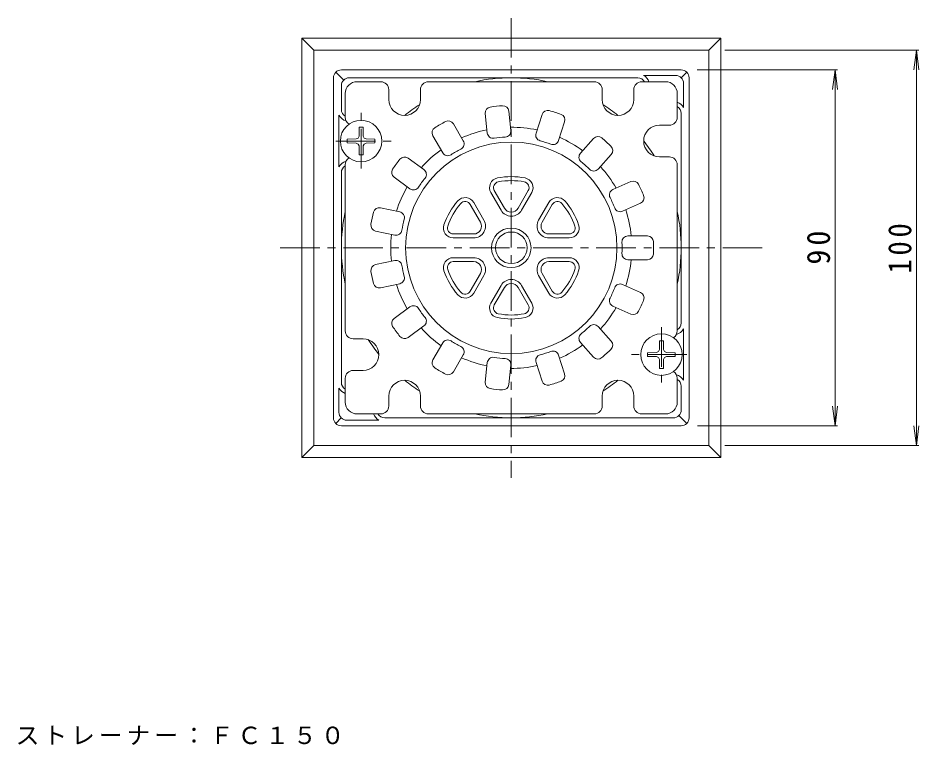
# Model space of a CAD drawing. Units: millimetres, scale not verified. Extents: x -167 to 151, y -231 to 246.
# Drawn here: x -148.5 to 79.4, y 62.3 to 246.1 of the extents above; entities that cross this region are included whole.
import ezdxf

# ---------------------------------------------------------------- set-up
doc = ezdxf.new("R2010")
doc.units = ezdxf.units.MM
doc.header["$LTSCALE"] = 2
doc.linetypes.add('CHAIN1', pattern=[8, 5, -1, 1, -1])
for name, color, linetype, lineweight in [('0-0_通り芯', 4, 'Continuous', 9), ('0-1_躯体', 2, 'Continuous', 9), ('0-4_その他', 7, 'Continuous', 9), ('0-5_寸法', 7, 'Continuous', 9), ('0-A', 2, 'Continuous', 9)]:
    doc.layers.add(name, color=color, linetype=linetype, lineweight=lineweight)
doc.styles.add('ＭＳ ゴシック', font='')
doc.styles.get('ＭＳ ゴシック').set_extended_font_data('MS Gothic')

msp = doc.modelspace()

# ---------------------------------------------------------------- linework, layer by layer
at = {"layer": '0-0_通り芯', "linetype": 'CHAIN1'}
for p, q in [((-23.725, 246.14), (-23.725, 129.853)), ((-61.725, 208.127), (-61.725, 222.537)), ((-68.105, 215.035), (-53.71, 215.035)), ((39.793, 188.035), (-82.761, 188.035)), ((14.275, 167.943), (14.275, 153.533)), ((20.656, 161.035), (6.26, 161.035))]:
    msp.add_line(p, q, dxfattribs=at)
at = {"layer": '0-0_通り芯'}
for p, q in [((-76.725, 241.035), (29.275, 241.035)), ((-76.725, 135.035), (-76.725, 241.035)), ((-73.725, 238.035), (-76.725, 241.035)), ((26.275, 238.035), (29.275, 241.035)), ((29.275, 241.035), (29.275, 135.035)), ((-73.725, 238.035), (26.275, 238.035)), ((-73.725, 238.035), (-73.725, 138.035)), ((26.275, 238.035), (26.275, 138.035)), ((19.275, 233.035), (-66.725, 233.035)), ((-68.725, 231.035), (-68.725, 145.035)), ((-66.139, 230.449), (-68.139, 232.449)), ((8.275, 231.035), (-64.725, 231.035)), ((17.875, 231.635), (9.772, 231.635)), ((19.289, 231.049), (20.689, 232.449)), ((21.275, 231.035), (21.275, 145.035)), ((-66.725, 229.035), (-66.725, 223.035)), ((19.875, 229.635), (19.875, 223.532)), ((-67.325, 221.538), (-67.325, 208.532)), ((19.275, 169.035), (19.275, 222.035)), ((-66.725, 154.035), (-66.725, 207.035)), ((19.875, 154.532), (19.875, 167.538)), ((19.275, 147.035), (19.275, 153.035)), ((-67.325, 146.435), (-67.325, 152.538)), ((-66.739, 145.021), (-68.139, 143.621)), ((-65.325, 144.435), (-57.222, 144.435)), ((17.275, 145.035), (-55.725, 145.035)), ((18.689, 145.621), (20.689, 143.621)), ((19.275, 143.035), (-66.725, 143.035)), ((-73.725, 138.035), (-76.725, 135.035)), ((26.275, 138.035), (-73.725, 138.035)), ((26.275, 138.035), (29.275, 135.035)), ((29.275, 135.035), (-76.725, 135.035))]:
    msp.add_line(p, q, dxfattribs=at)
for centre, radius, start, end in [((-66.725, 231.035), 2, 90, 180), ((19.275, 231.035), 2, 0, 90), ((-64.725, 229.035), 2, 90, 180), ((-23.725, 188.035), 43, 77.61919, 102.38081), ((8.275, 229.035), 2, 30.00192, 90), ((8.275, 229.035), 3, 19.47232, 60.0746), ((17.875, 229.635), 2, 0, 90), ((-23.725, 188.035), 43, 122.68391, 128.82394), ((-23.725, 188.035), 43, 51.17607, 57.31609), ((17.275, 222.035), 3, 29.92963, 70.52753), ((17.275, 222.035), 2, 0, 59.99808), ((-64.725, 223.035), 3, 209.92751, 254.75577), ((-64.725, 223.035), 2, 180, 240.00002), ((-23.725, 188.035), 43, 32.68378, 38.82393), ((-64.725, 207.035), 3, 105.24423, 150.07249), ((-64.725, 207.035), 2, 119.99998, 180), ((-23.725, 188.035), 43, 167.61916, 192.38084), ((-23.725, 188.035), 43, 347.61975, 12.38025), ((17.275, 169.035), 2, 300.00351, 0), ((17.275, 169.035), 3, 285.24387, 330.07249), ((-23.725, 188.035), 43, 212.68379, 218.82394), ((17.275, 153.035), 3, 29.92751, 74.75613), ((-64.725, 154.035), 2, 180, 240.00002), ((-23.725, 188.035), 43, 231.17606, 237.3161), ((-23.725, 188.035), 43, 302.6839, 308.82393), ((17.275, 153.035), 2, 0, 59.99649), ((-64.725, 154.035), 3, 209.92751, 250.52873), ((-65.325, 146.435), 2, 180, 270), ((-55.725, 147.035), 3, 199.47134, 240.07249), ((-55.725, 147.035), 2, 210.00017, 270), ((-23.725, 188.035), 43, 257.61919, 282.38081), ((17.275, 147.035), 2, 270, 0), ((-66.725, 145.035), 2, 180, 270), ((19.275, 145.035), 2, 270, 0)]:
    msp.add_arc(centre, radius, start, end, dxfattribs=at)
at = {"layer": '0-1_躯体'}
for p, q in [((-56.725, 230.035), (-62.725, 230.035)), ((-54.725, 228.035), (-54.725, 225.535)), ((-46.725, 228.035), (-46.725, 225.535)), ((-2.725, 230.035), (-44.725, 230.035)), ((-0.725, 228.035), (-0.725, 225.535)), ((7.275, 228.035), (7.275, 225.535)), ((15.275, 230.035), (9.275, 230.035)), ((-65.725, 227.035), (-65.725, 221.035)), ((18.275, 221.035), (18.275, 227.035)), ((-29.792, 217.062), (-30.311, 222)), ((-23.825, 217.689), (-24.344, 222.627)), ((-17.461, 217.021), (-15.927, 221.743)), ((-35.878, 215.085), (-38.361, 219.385)), ((-11.755, 215.167), (-10.221, 219.888)), ((16.275, 219.035), (13.775, 219.035)), ((-41.074, 212.085), (-43.557, 216.385)), ((-6.213, 211.967), (-2.891, 215.657)), ((-45.83, 207.803), (-49.846, 210.722)), ((-1.754, 207.952), (1.568, 211.642)), ((16.275, 211.035), (13.775, 211.035)), ((-65.725, 167.035), (-65.725, 209.035)), ((18.275, 167.035), (18.275, 209.035)), ((-49.356, 202.949), (-53.373, 205.867)), ((2.007, 202.775), (6.542, 204.795)), ((-26.323, 197.535), (-28.896, 201.991)), ((-25.457, 198.035), (-28.029, 202.491)), ((-21.993, 198.035), (-19.42, 202.491)), ((-21.127, 197.535), (-18.554, 201.991)), ((-31.519, 194.535), (-34.092, 198.991)), ((-30.653, 195.035), (-33.226, 199.491)), ((-16.797, 195.035), (-14.224, 199.491)), ((-15.931, 194.535), (-13.358, 198.991)), ((4.447, 197.294), (8.983, 199.314)), ((-51.959, 197.103), (-56.815, 198.136)), ((-53.206, 191.235), (-58.063, 192.267)), ((-33.251, 191.535), (-38.396, 191.535)), ((-14.199, 191.535), (-9.054, 191.535)), ((-38.396, 190.535), (-33.251, 190.535)), ((-14.199, 190.535), (-9.054, 190.535)), ((5.778, 191.035), (10.742, 191.035)), ((-53.206, 184.836), (-58.063, 183.803)), ((-38.396, 185.535), (-33.251, 185.535)), ((-14.199, 185.535), (-9.054, 185.535)), ((5.778, 185.035), (10.742, 185.035)), ((-38.396, 184.535), (-33.251, 184.535)), ((-14.199, 184.535), (-9.054, 184.535)), ((-34.092, 177.079), (-31.519, 181.535)), ((-33.226, 176.579), (-30.653, 181.035)), ((-14.224, 176.579), (-16.797, 181.035)), ((-13.358, 177.079), (-15.931, 181.535)), ((-51.959, 178.967), (-56.815, 177.934)), ((-28.896, 174.079), (-26.323, 178.535)), ((-28.029, 173.579), (-25.457, 178.035)), ((-19.42, 173.579), (-21.993, 178.035)), ((-18.554, 174.079), (-21.127, 178.535)), ((4.447, 178.776), (8.983, 176.757)), ((2.007, 173.295), (6.542, 171.275)), ((-49.356, 173.121), (-53.373, 170.203)), ((-45.83, 168.267), (-49.846, 165.349)), ((-1.754, 168.118), (1.568, 164.428)), ((-63.725, 165.035), (-61.225, 165.035)), ((-41.074, 163.985), (-43.557, 159.685)), ((-6.213, 164.103), (-2.891, 160.413)), ((-35.878, 160.985), (-38.361, 156.685)), ((-11.755, 160.904), (-10.221, 156.182)), ((-29.792, 159.008), (-30.311, 154.07)), ((-23.825, 158.381), (-24.344, 153.443)), ((-17.461, 159.05), (-15.927, 154.328)), ((-65.725, 149.035), (-65.725, 155.035)), ((-63.725, 157.035), (-61.225, 157.035)), ((18.275, 149.035), (18.275, 155.035)), ((-54.725, 148.035), (-54.725, 150.535)), ((-46.725, 148.035), (-46.725, 150.535)), ((-0.725, 148.035), (-0.725, 150.535)), ((7.275, 148.035), (7.275, 150.535)), ((-62.725, 146.035), (-56.725, 146.035)), ((-44.725, 146.035), (-2.725, 146.035)), ((9.275, 146.035), (15.275, 146.035))]:
    msp.add_line(p, q, dxfattribs=at)
for radius in [26.747, 5, 4]:
    msp.add_circle((-23.725, 188.035), radius, dxfattribs=at)
for centre, radius, start, end in [((-62.725, 227.035), 3, 90, 180), ((-56.725, 228.035), 2, 0, 90), ((-44.725, 228.035), 2, 90, 180), ((-2.725, 228.035), 2, 0, 90), ((9.275, 228.035), 2, 90, 180), ((15.275, 227.035), 3, 0, 90), ((-50.725, 225.535), 4, 180, 0), ((-28.82, 222.157), 1.5, 98.49207, 186), ((-23.725, 188.035), 36, 93.50809, 98.49191), ((-25.836, 222.47), 1.5, 6, 93.50793), ((3.275, 225.535), 4, 180, 0), ((-14.501, 221.279), 1.5, 74.49207, 162), ((-23.725, 188.035), 36, 69.50809, 74.49191), ((-11.647, 220.352), 1.5, 342, 69.50793), ((-63.725, 221.035), 2, 180, 238.95999), ((-23.725, 188.035), 36, 117.50809, 122.49191), ((-39.66, 218.635), 1.5, 30, 117.50793), ((13.775, 215.035), 4, 90, 270), ((16.275, 221.035), 2, 270, 0), ((-42.258, 217.135), 1.5, 122.49207, 210), ((-23.725, 188.035), 30.5, 101.64474, 114.35524), ((-28.301, 217.219), 1.5, 186, 278.91063), ((-25.317, 217.533), 1.5, 273.08937, 6), ((-23.725, 188.035), 30.5, 77.64474, 90.35524), ((-16.035, 216.557), 1.5, 162, 254.91063), ((-37.177, 214.335), 1.5, 297.08937, 30), ((-23.725, 188.035), 28.041, 93.0894, 98.9106), ((-23.725, 188.035), 28.041, 69.0894, 74.9106), ((-13.182, 215.63), 1.5, 249.08937, 342), ((-23.725, 188.035), 30.5, 53.64474, 66.35524), ((-1.776, 214.653), 1.5, 50.49207, 138), ((-23.725, 188.035), 36, 45.50809, 50.49191), ((-23.725, 188.035), 30.5, 125.64474, 138.35524), ((-39.775, 212.835), 1.5, 210, 302.91063), ((-23.725, 188.035), 28.041, 117.0894, 122.9106), ((0.453, 212.646), 1.5, 318, 45.50793), ((-63.725, 209.035), 2, 121.04001, 180), ((-23.725, 188.035), 36, 141.50809, 146.49191), ((-50.728, 209.508), 1.5, 54, 141.50793), ((-5.099, 210.963), 1.5, 138, 230.91063), ((-23.725, 188.035), 28.041, 45.0894, 50.9106), ((16.275, 209.035), 2, 0, 90), ((-52.491, 207.081), 1.5, 146.49207, 234), ((-46.711, 206.59), 1.5, 321.08937, 54), ((-2.869, 208.956), 1.5, 225.08937, 318), ((-23.725, 188.035), 30.5, 29.64474, 42.35524), ((-23.725, 188.035), 28.041, 141.0894, 146.9106), ((-26.73, 203.241), 2.5, 101.18033, 209.99957), ((-23.725, 188.035), 18, 78.81923, 101.18077), ((-20.719, 203.241), 2.5, 329.99995, 78.8192), ((-23.725, 188.035), 30.5, 149.64474, 162.35524), ((-48.475, 204.163), 1.5, 234, 326.91063), ((-26.73, 203.241), 1.5, 101.18063, 210.00095), ((-23.725, 188.035), 17, 78.81921, 101.18079), ((-20.719, 203.241), 1.5, 329.9991, 78.81941), ((7.152, 203.425), 1.5, 26.49207, 114), ((-23.725, 188.035), 36, 21.50809, 26.49191), ((-35.391, 198.241), 2.5, 29.99995, 138.8192), ((-12.059, 198.241), 2.5, 41.18033, 149.99957), ((2.617, 201.405), 1.5, 114, 206.91063), ((-23.725, 188.035), 28.041, 21.0894, 26.9106), ((8.373, 200.684), 1.5, 294, 21.50793), ((-23.725, 188.035), 18, 138.81927, 161.18073), ((-23.725, 188.035), 17, 138.81929, 161.18077), ((-35.391, 198.241), 1.5, 29.9991, 138.81941), ((-12.059, 198.241), 1.5, 41.18063, 150.00095), ((-23.725, 188.035), 17, 18.81923, 41.18077), ((-23.725, 188.035), 18, 18.81927, 41.18073), ((-23.725, 188.035), 36, 165.50809, 170.49191), ((-57.127, 196.668), 1.5, 78, 165.50793), ((-52.271, 195.636), 1.5, 345.08937, 78), ((-23.725, 199.035), 3, 210, 329.99998), ((-23.725, 199.035), 2, 210, 329.99998), ((3.837, 198.664), 1.5, 201.08937, 294), ((-23.725, 188.035), 30.5, 5.64474, 18.35524), ((-57.751, 193.734), 1.5, 170.49207, 258), ((-23.725, 188.035), 28.041, 165.0894, 170.9106), ((-38.396, 193.035), 2.5, 161.18033, 269.99957), ((-33.251, 193.535), 3, 270, 29.99998), ((-33.251, 193.535), 2, 270, 29.99998), ((-14.199, 193.535), 3, 150, 269.99998), ((-14.199, 193.535), 2, 150, 269.99998), ((-9.054, 193.035), 2.5, 269.99995, 18.8192), ((-52.895, 192.702), 1.5, 258, 350.91063), ((-38.396, 193.035), 1.5, 161.18063, 270.00095), ((-9.054, 193.035), 1.5, 269.9991, 18.81941), ((-23.725, 188.035), 30.5, 173.64474, 186.35524), ((5.778, 189.535), 1.5, 90, 182.91063), ((-23.725, 188.035), 28.041, 357.0894, 2.9106), ((10.742, 189.535), 1.5, 2.49207, 90), ((-23.725, 188.035), 36, 357.50809, 2.49191), ((-52.895, 183.368), 1.5, 9.08937, 102), ((-38.396, 183.035), 2.5, 89.99995, 198.8192), ((-33.251, 182.535), 3, 330, 89.99998), ((-14.199, 182.535), 3, 90, 209.99998), ((-9.054, 183.035), 2.5, 341.18033, 89.99957), ((5.778, 186.535), 1.5, 177.08937, 270), ((-23.725, 188.035), 30.5, 341.64474, 354.35524), ((10.742, 186.535), 1.5, 270, 357.50793), ((-57.751, 182.336), 1.5, 102, 189.50793), ((-23.725, 188.035), 28.041, 189.0894, 194.9106), ((-38.396, 183.035), 1.5, 89.9991, 198.81941), ((-23.725, 188.035), 17, 198.81923, 221.18077), ((-33.251, 182.535), 2, 330, 89.99998), ((-14.199, 182.535), 2, 90, 209.99998), ((-23.725, 188.035), 17, 318.81923, 341.18077), ((-9.054, 183.035), 1.5, 341.18063, 90.00095), ((-23.725, 188.035), 36, 189.50809, 194.49191), ((-52.271, 180.434), 1.5, 282, 14.91063), ((-23.725, 188.035), 18, 198.81927, 221.18073), ((-23.725, 188.035), 18, 318.81927, 341.18073), ((-57.127, 179.402), 1.5, 194.49207, 282), ((-23.725, 188.035), 30.5, 197.64474, 210.35524), ((-23.725, 177.035), 3, 30, 149.99998), ((-23.725, 177.035), 2, 30, 149.99998), ((-23.725, 188.035), 28.041, 333.0894, 338.9106), ((3.837, 177.406), 1.5, 66, 158.91063), ((-35.391, 177.829), 2.5, 221.18033, 329.99957), ((-35.391, 177.829), 1.5, 221.18063, 330.00095), ((-12.059, 177.829), 2.5, 209.99995, 318.8192), ((-12.059, 177.829), 1.5, 209.9991, 318.81941), ((8.373, 175.386), 1.5, 338.49207, 66), ((-48.475, 171.907), 1.5, 33.08937, 126), ((-26.73, 172.829), 2.5, 149.99995, 258.8192), ((-26.73, 172.829), 1.5, 149.9991, 258.81941), ((-20.719, 172.829), 1.5, 281.18063, 30.00095), ((-20.719, 172.829), 2.5, 281.18033, 29.99957), ((2.617, 174.665), 1.5, 153.08937, 246), ((-23.725, 188.035), 36, 333.50809, 338.49191), ((-23.725, 188.035), 28.041, 213.0894, 218.9106), ((-23.725, 188.035), 17, 258.81921, 281.18079), ((-23.725, 188.035), 30.5, 317.64474, 330.35524), ((7.152, 172.646), 1.5, 246, 333.50793), ((-52.491, 168.989), 1.5, 126, 213.50793), ((-46.711, 169.48), 1.5, 306, 38.91063), ((-23.725, 188.035), 18, 258.81923, 281.18077), ((-63.725, 167.035), 2, 180, 270), ((-23.725, 188.035), 36, 213.50809, 218.49191), ((-23.725, 188.035), 30.5, 221.64474, 234.35524), ((-23.725, 188.035), 28.041, 309.0894, 314.9106), ((-2.869, 167.114), 1.5, 42, 134.91063), ((16.275, 167.035), 2, 301.04129, 0), ((-61.225, 161.035), 4, 270, 90), ((-50.728, 166.562), 1.5, 218.49207, 306), ((-39.775, 163.235), 1.5, 57.08937, 150), ((-23.725, 188.035), 28.041, 237.0894, 242.9106), ((-5.099, 165.107), 1.5, 129.08937, 222), ((0.453, 163.425), 1.5, 314.49207, 42), ((-37.177, 161.735), 1.5, 330, 62.91063), ((-13.182, 160.44), 1.5, 18, 110.91063), ((-23.725, 188.035), 30.5, 293.64474, 306.35524), ((-23.725, 188.035), 36, 309.50809, 314.49191), ((-42.258, 158.935), 1.5, 150, 237.50793), ((-23.725, 188.035), 30.5, 245.64474, 258.35524), ((-28.301, 158.851), 1.5, 81.08937, 174), ((-23.725, 188.035), 28.041, 261.0894, 266.9106), ((-25.317, 158.537), 1.5, 354, 86.91063), ((-16.035, 159.513), 1.5, 105.08937, 198), ((-23.725, 188.035), 28.041, 285.0894, 290.9106), ((-1.776, 161.417), 1.5, 222, 309.50793), ((-23.725, 188.035), 36, 237.50809, 242.49191), ((-23.725, 188.035), 30.5, 269.64474, 282.35524), ((-63.725, 155.035), 2, 90, 180), ((-39.66, 157.435), 1.5, 242.49207, 330), ((-11.647, 155.718), 1.5, 290.49207, 18), ((16.275, 155.035), 2, 0, 58.95993), ((-50.725, 150.535), 4, 0, 180), ((-28.82, 153.913), 1.5, 174, 261.50793), ((-25.836, 153.6), 1.5, 266.49207, 354), ((-14.501, 154.791), 1.5, 198, 285.50793), ((-23.725, 188.035), 36, 285.50809, 290.49191), ((3.275, 150.535), 4, 0, 180), ((-23.725, 188.035), 36, 261.50809, 266.49191), ((-62.725, 149.035), 3, 180, 270), ((15.275, 149.035), 3, 270, 0), ((-56.725, 148.035), 2, 270, 0), ((-44.725, 148.035), 2, 180, 270), ((-2.725, 148.035), 2, 270, 0), ((9.275, 148.035), 2, 180, 270)]:
    msp.add_arc(centre, radius, start, end, dxfattribs=at)
at = {"layer": '0-4_その他'}
for p, q in [((79.388, 238.035), (30.275, 238.035)), ((78.788, 238.035), (78.136, 233.078)), ((78.788, 138.035), (78.788, 238.035)), ((78.788, 238.035), (79.441, 233.078)), ((58.803, 233.035), (23.275, 233.035)), ((58.203, 233.035), (57.551, 228.078)), ((58.203, 143.039), (58.203, 233.035)), ((58.203, 233.035), (58.856, 228.078)), ((58.203, 143.039), (57.551, 147.996)), ((58.203, 143.039), (58.856, 147.996)), ((58.803, 143.039), (23.397, 143.039)), ((78.788, 138.035), (78.136, 142.992)), ((78.788, 138.035), (79.441, 142.992)), ((79.388, 138.035), (30.275, 138.035))]:
    msp.add_line(p, q, dxfattribs=at)
at = {"layer": '0-A'}
for p, q in [((-62.204, 218.535), (-62.243, 216.284)), ((-65.225, 215.514), (-62.974, 215.553)), ((-65.225, 215.514), (-65.225, 214.556)), ((-65.225, 214.556), (-62.974, 214.517)), ((-62.974, 215.553), (-62.476, 215.786)), ((-62.974, 214.517), (-62.476, 214.284)), ((-62.243, 216.284), (-62.476, 215.786)), ((-61.207, 216.284), (-60.974, 215.786)), ((-60.476, 215.553), (-60.974, 215.786)), ((-60.476, 214.517), (-60.974, 214.284)), ((-58.225, 215.514), (-60.476, 215.553)), ((-62.243, 213.786), (-62.476, 214.284)), ((-62.204, 211.535), (-62.243, 213.786)), ((-61.246, 211.535), (-61.207, 213.786)), ((-61.207, 213.786), (-60.974, 214.284)), ((-62.204, 211.535), (-61.246, 211.535)), ((13.796, 164.535), (13.757, 162.284)), ((14.754, 164.535), (13.796, 164.535)), ((14.754, 164.535), (14.793, 162.284)), ((13.757, 162.284), (13.524, 161.786)), ((14.793, 162.284), (15.026, 161.786)), ((10.775, 160.556), (13.026, 160.517)), ((13.026, 161.553), (13.524, 161.786)), ((13.026, 160.517), (13.524, 160.284)), ((13.757, 159.786), (13.524, 160.284)), ((14.754, 157.535), (14.793, 159.786)), ((14.793, 159.786), (15.026, 160.284)), ((15.524, 161.553), (15.026, 161.786)), ((15.524, 160.517), (15.026, 160.284)), ((17.775, 161.514), (15.524, 161.553)), ((17.775, 160.556), (15.524, 160.517)), ((17.775, 160.556), (17.775, 161.514))]:
    msp.add_line(p, q, dxfattribs=at)
for points in [[(-62.204, 218.535), (-61.246, 218.535), (-61.207, 216.284)], [(-58.225, 215.514), (-58.225, 214.556), (-60.476, 214.517)], [(10.775, 160.556), (10.775, 161.514), (13.026, 161.553)], [(14.754, 157.535), (13.796, 157.535), (13.757, 159.786)]]:
    msp.add_lwpolyline(points, dxfattribs=at)
for centre in [(-61.725, 215.035), (14.275, 161.035)]:
    msp.add_circle(centre, 5.25, dxfattribs=at)

# ---------------------------------------------------------------- texts
at = {"layer": '0-4_その他', "color": 2, "char_height": 5.865, "attachment_point": 7, "rotation": 90, "style": 'ＭＳ ゴシック'}
for s, insert in [('\\T1.27;\\W0.9;100', (77.588, 181.535)), ('\\T1.27;\\W0.95;90', (57.003, 183.787))]:
    msp.add_mtext(s, dxfattribs=dict(at, insert=insert))
at = {"layer": '0-5_寸法', "insert": (-149.144, 62.324), "char_height": 4.399, "attachment_point": 7, "style": 'ＭＳ ゴシック'}
msp.add_mtext('\\T1.17;ストレーナー：ＦＣ１５０', dxfattribs=at)

doc.saveas('drawing.dxf')
